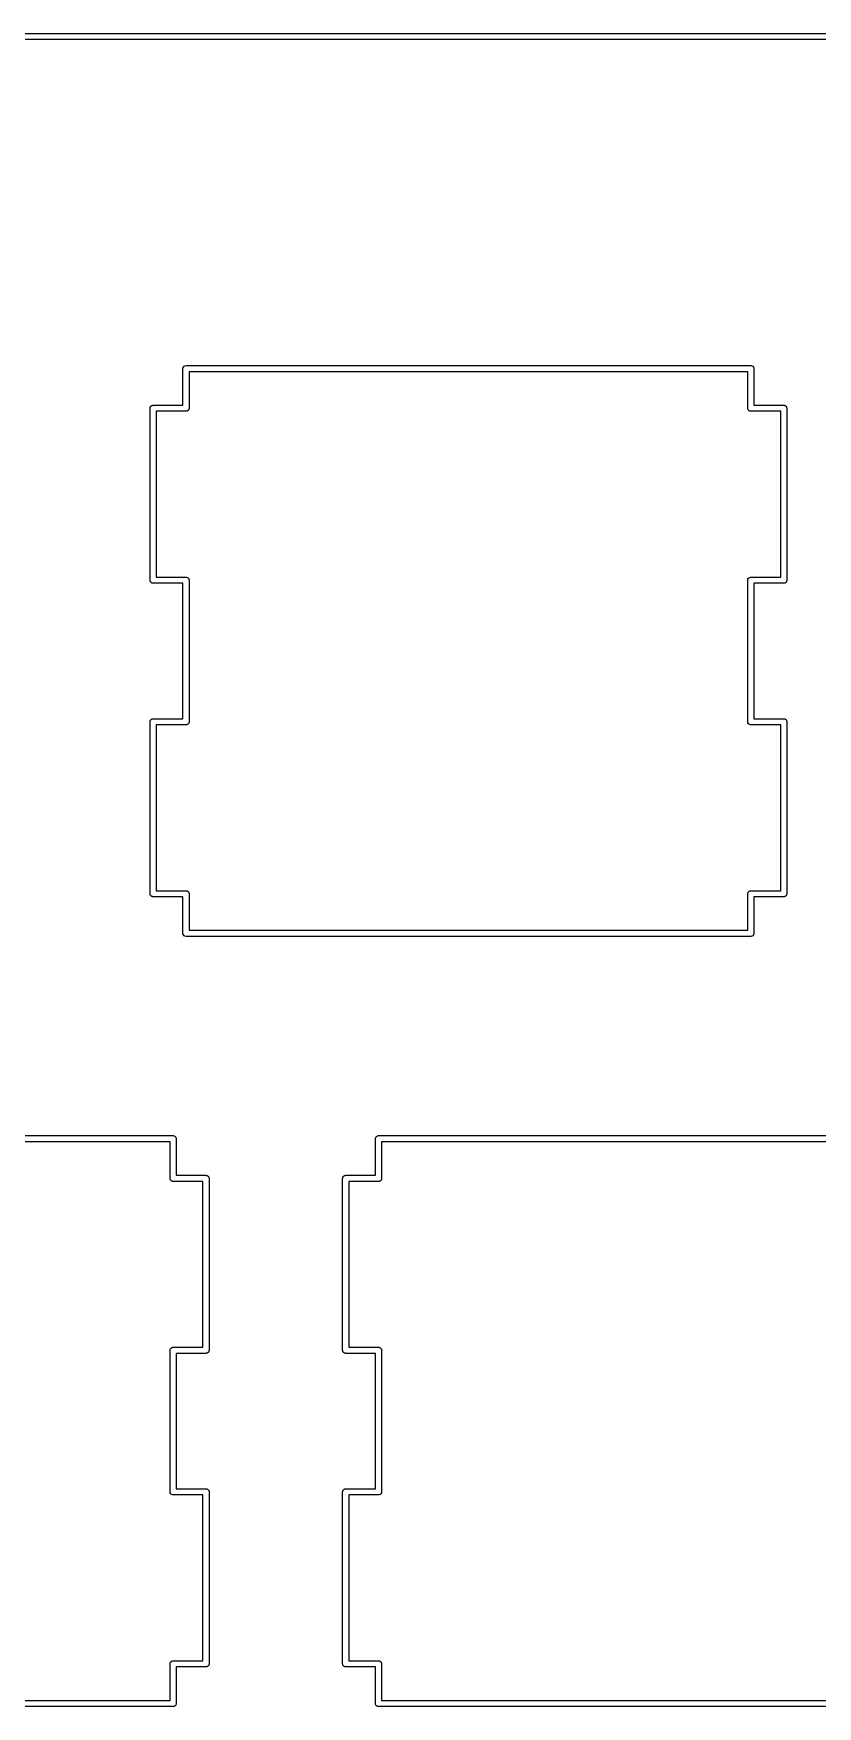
# Model space of a CAD drawing. Extents: x 12 to 286, y -147 to -61.
# Drawn here: x 166.84 to 186.23, y -102.31 to -60.92 of the extents above; entities that cross this region are included whole.
import ezdxf

# ---------------------------------------------------------------- set-up
doc = ezdxf.new("R2010")
doc.units = 0
doc.header["$MEASUREMENT"] = 0
doc.layers.add('BLACK', color=7, linetype='CONTINUOUS')

msp = doc.modelspace()

# ---------------------------------------------------------------- linework, layer by layer
at = {"layer": 'Black'}
for p, q in [((16, -60.925), (282, -60.925)), ((281.993, -61.075), (16.0033, -61.075)), ((170.534, -69.2018), (170.543, -69.1769)), ((170.534, -69.2282), (170.534, -69.2018)), ((170.534, -69.2283), (170.534, -69.2282)), ((170.534, -70.1204), (170.534, -69.2283)), ((170.543, -69.1769), (170.56, -69.1566)), ((170.56, -69.1566), (170.583, -69.1434)), ((170.583, -69.1434), (170.609, -69.1388)), ((170.609, -69.1388), (184.579, -69.1388)), ((170.684, -69.2912), (170.684, -70.1954)), ((184.504, -69.2912), (170.684, -69.2912)), ((184.504, -70.1954), (184.504, -69.2912)), ((184.579, -69.1388), (184.605, -69.1434)), ((184.605, -69.1434), (184.628, -69.1566)), ((184.628, -69.1566), (184.645, -69.1769)), ((184.645, -69.1769), (184.654, -69.2018)), ((184.654, -69.2018), (184.654, -69.2282)), ((184.654, -69.2282), (184.654, -69.2283)), ((184.654, -69.2283), (184.654, -70.1204)), ((169.721, -70.1954), (169.722, -70.189)), ((169.721, -74.4499), (169.721, -70.1954)), ((169.722, -70.1824), (169.724, -70.1762)), ((169.722, -70.189), (169.722, -70.1824)), ((169.724, -70.1762), (169.725, -70.1698)), ((169.725, -70.1698), (169.729, -70.1641)), ((169.729, -70.1641), (169.731, -70.1579)), ((169.731, -70.1579), (169.735, -70.1529)), ((169.735, -70.1529), (169.738, -70.1472)), ((169.738, -70.1472), (169.744, -70.143)), ((169.744, -70.143), (169.748, -70.138)), ((169.748, -70.138), (169.753, -70.1347)), ((169.753, -70.1347), (169.758, -70.1305)), ((169.758, -70.1305), (169.765, -70.1282)), ((169.765, -70.1282), (169.77, -70.125)), ((169.77, -70.125), (169.777, -70.1238)), ((169.777, -70.1238), (169.783, -70.1216)), ((169.783, -70.1216), (169.789, -70.1216)), ((169.789, -70.1216), (169.796, -70.1204)), ((169.796, -70.1204), (170.534, -70.1204)), ((170.609, -70.2704), (169.871, -70.2704)), ((169.871, -70.2704), (169.871, -74.3749)), ((170.615, -70.2693), (170.609, -70.2704)), ((170.622, -70.2693), (170.615, -70.2693)), ((170.628, -70.2671), (170.622, -70.2693)), ((170.634, -70.2659), (170.628, -70.2671)), ((170.64, -70.2626), (170.634, -70.2659)), ((170.646, -70.2604), (170.64, -70.2626)), ((170.651, -70.2562), (170.646, -70.2604)), ((170.657, -70.2529), (170.651, -70.2562)), ((170.661, -70.2479), (170.657, -70.2529)), ((170.666, -70.2436), (170.661, -70.2479)), ((170.669, -70.238), (170.666, -70.2436)), ((170.674, -70.2329), (170.669, -70.238)), ((170.676, -70.2268), (170.674, -70.2329)), ((170.679, -70.2211), (170.676, -70.2268)), ((170.68, -70.2146), (170.679, -70.2211)), ((170.683, -70.2085), (170.68, -70.2146)), ((170.684, -70.1954), (170.683, -70.2019)), ((170.683, -70.2019), (170.683, -70.2085)), ((184.505, -70.2019), (184.504, -70.1954)), ((184.505, -70.2085), (184.505, -70.2019)), ((184.507, -70.2146), (184.505, -70.2085)), ((184.508, -70.2211), (184.507, -70.2146)), ((184.512, -70.2268), (184.508, -70.2211)), ((184.514, -70.2329), (184.512, -70.2268)), ((184.518, -70.238), (184.514, -70.2329)), ((184.521, -70.2436), (184.518, -70.238)), ((184.526, -70.2479), (184.521, -70.2436)), ((184.531, -70.2529), (184.526, -70.2479)), ((184.536, -70.2562), (184.531, -70.2529)), ((184.541, -70.2604), (184.536, -70.2562)), ((184.547, -70.2626), (184.541, -70.2604)), ((184.553, -70.2659), (184.547, -70.2626)), ((184.56, -70.2671), (184.553, -70.2659)), ((184.566, -70.2693), (184.56, -70.2671)), ((184.572, -70.2693), (184.566, -70.2693)), ((184.579, -70.2704), (184.572, -70.2693)), ((185.317, -70.2704), (184.579, -70.2704)), ((184.654, -70.1204), (185.392, -70.1204)), ((185.317, -74.3749), (185.317, -70.2704)), ((185.392, -70.1204), (185.398, -70.1216)), ((185.398, -70.1216), (185.405, -70.1216)), ((185.405, -70.1216), (185.411, -70.1238)), ((185.411, -70.1238), (185.417, -70.125)), ((185.417, -70.125), (185.423, -70.1282)), ((185.423, -70.1282), (185.429, -70.1305)), ((185.429, -70.1305), (185.434, -70.1347)), ((185.434, -70.1347), (185.44, -70.138)), ((185.44, -70.138), (185.444, -70.143)), ((185.444, -70.143), (185.449, -70.1472)), ((185.449, -70.1472), (185.452, -70.1529)), ((185.452, -70.1529), (185.457, -70.1579)), ((185.457, -70.1579), (185.459, -70.1641)), ((185.459, -70.1641), (185.462, -70.1698)), ((185.462, -70.1698), (185.463, -70.1762)), ((185.463, -70.1762), (185.465, -70.1824)), ((185.465, -70.1824), (185.465, -70.189)), ((185.465, -70.189), (185.467, -70.1954)), ((185.467, -70.1954), (185.467, -74.4499)), ((169.722, -74.4564), (169.721, -74.4499)), ((169.722, -74.463), (169.722, -74.4564)), ((169.724, -74.4691), (169.722, -74.463)), ((169.725, -74.4756), (169.724, -74.4691)), ((169.729, -74.4813), (169.725, -74.4756)), ((169.731, -74.4874), (169.729, -74.4813)), ((169.735, -74.4925), (169.731, -74.4874)), ((169.738, -74.4981), (169.735, -74.4925)), ((169.871, -74.3749), (170.595, -74.3749)), ((170.595, -74.3749), (170.596, -74.3749)), ((170.596, -74.3749), (170.622, -74.3749)), ((170.622, -74.3749), (170.647, -74.3839)), ((170.647, -74.3839), (170.667, -74.401)), ((170.667, -74.401), (170.68, -74.4239)), ((170.68, -74.4239), (170.685, -74.4499)), ((170.685, -74.4499), (170.685, -77.9501)), ((184.503, -74.4499), (184.507, -74.4239)), ((184.503, -77.9501), (184.503, -74.4499)), ((184.507, -74.4239), (184.52, -74.401)), ((184.52, -74.401), (184.541, -74.3839)), ((184.541, -74.3839), (184.566, -74.3749)), ((184.566, -74.3749), (184.592, -74.3749)), ((184.592, -74.3749), (184.592, -74.3749)), ((184.592, -74.3749), (185.317, -74.3749)), ((185.452, -74.4925), (185.449, -74.4981)), ((185.457, -74.4874), (185.452, -74.4925)), ((185.459, -74.4813), (185.457, -74.4874)), ((185.462, -74.4756), (185.459, -74.4813)), ((185.463, -74.4691), (185.462, -74.4756)), ((185.465, -74.463), (185.463, -74.4691)), ((185.467, -74.4499), (185.465, -74.4564)), ((185.465, -74.4564), (185.465, -74.463)), ((169.744, -74.5024), (169.738, -74.4981)), ((169.748, -74.5074), (169.744, -74.5024)), ((169.753, -74.5107), (169.748, -74.5074)), ((169.758, -74.5149), (169.753, -74.5107)), ((169.765, -74.5171), (169.758, -74.5149)), ((169.77, -74.5204), (169.765, -74.5171)), ((169.777, -74.5216), (169.77, -74.5204)), ((169.783, -74.5238), (169.777, -74.5216)), ((169.789, -74.5238), (169.783, -74.5238)), ((169.796, -74.5249), (169.789, -74.5238)), ((170.533, -74.5249), (169.796, -74.5249)), ((170.533, -77.8751), (170.533, -74.5249)), ((185.392, -74.5249), (184.655, -74.5249)), ((184.655, -74.5249), (184.655, -77.8751)), ((185.398, -74.5238), (185.392, -74.5249)), ((185.405, -74.5238), (185.398, -74.5238)), ((185.411, -74.5216), (185.405, -74.5238)), ((185.417, -74.5204), (185.411, -74.5216)), ((185.423, -74.5171), (185.417, -74.5204)), ((185.429, -74.5149), (185.423, -74.5171)), ((185.434, -74.5107), (185.429, -74.5149)), ((185.44, -74.5074), (185.434, -74.5107)), ((185.444, -74.5024), (185.44, -74.5074)), ((185.449, -74.4981), (185.444, -74.5024)), ((169.721, -77.9501), (169.722, -77.9436)), ((169.721, -82.2046), (169.721, -77.9501)), ((169.722, -77.937), (169.724, -77.9309)), ((169.722, -77.9436), (169.722, -77.937)), ((169.724, -77.9309), (169.725, -77.9244)), ((169.725, -77.9244), (169.729, -77.9187)), ((169.729, -77.9187), (169.731, -77.9126)), ((169.731, -77.9126), (169.735, -77.9075)), ((169.735, -77.9075), (169.738, -77.9019)), ((169.738, -77.9019), (169.744, -77.8976)), ((169.744, -77.8976), (169.748, -77.8926)), ((169.748, -77.8926), (169.753, -77.8893)), ((169.753, -77.8893), (169.758, -77.8851)), ((169.758, -77.8851), (169.765, -77.8829)), ((169.765, -77.8829), (169.77, -77.8796)), ((169.77, -77.8796), (169.777, -77.8784)), ((169.777, -77.8784), (169.783, -77.8762)), ((169.783, -77.8762), (169.789, -77.8762)), ((169.789, -77.8762), (169.796, -77.8751)), ((169.796, -77.8751), (170.533, -77.8751)), ((170.595, -78.0251), (169.871, -78.0251)), ((169.871, -78.0251), (169.871, -82.1296)), ((170.596, -78.0251), (170.595, -78.0251)), ((170.622, -78.0251), (170.596, -78.0251)), ((170.647, -78.0161), (170.622, -78.0251)), ((170.667, -77.999), (170.647, -78.0161)), ((170.68, -77.9761), (170.667, -77.999)), ((170.685, -77.9501), (170.68, -77.9761)), ((184.507, -77.9761), (184.503, -77.9501)), ((184.52, -77.999), (184.507, -77.9761)), ((184.541, -78.0161), (184.52, -77.999)), ((184.566, -78.0251), (184.541, -78.0161)), ((184.592, -78.0251), (184.566, -78.0251)), ((185.317, -78.0251), (184.592, -78.0251)), ((184.592, -78.0251), (184.592, -78.0251)), ((184.655, -77.8751), (185.392, -77.8751)), ((185.317, -82.1296), (185.317, -78.0251)), ((185.392, -77.8751), (185.398, -77.8762)), ((185.398, -77.8762), (185.405, -77.8762)), ((185.405, -77.8762), (185.411, -77.8784)), ((185.411, -77.8784), (185.417, -77.8796)), ((185.417, -77.8796), (185.423, -77.8829)), ((185.423, -77.8829), (185.429, -77.8851)), ((185.429, -77.8851), (185.434, -77.8893)), ((185.434, -77.8893), (185.44, -77.8926)), ((185.44, -77.8926), (185.444, -77.8976)), ((185.444, -77.8976), (185.449, -77.9019)), ((185.449, -77.9019), (185.452, -77.9075)), ((185.452, -77.9075), (185.457, -77.9126)), ((185.457, -77.9126), (185.459, -77.9187)), ((185.459, -77.9187), (185.462, -77.9244)), ((185.462, -77.9244), (185.463, -77.9309)), ((185.463, -77.9309), (185.465, -77.937)), ((185.465, -77.937), (185.465, -77.9436)), ((185.465, -77.9436), (185.467, -77.9501)), ((185.467, -77.9501), (185.467, -82.2046)), ((169.722, -82.211), (169.721, -82.2046)), ((169.722, -82.2176), (169.722, -82.211)), ((169.724, -82.2238), (169.722, -82.2176)), ((169.725, -82.2302), (169.724, -82.2238)), ((169.729, -82.2359), (169.725, -82.2302)), ((169.731, -82.2421), (169.729, -82.2359)), ((169.735, -82.2471), (169.731, -82.2421)), ((169.738, -82.2528), (169.735, -82.2471)), ((169.744, -82.257), (169.738, -82.2528)), ((169.748, -82.262), (169.744, -82.257)), ((169.753, -82.2653), (169.748, -82.262)), ((169.758, -82.2695), (169.753, -82.2653)), ((169.765, -82.2718), (169.758, -82.2695)), ((169.77, -82.275), (169.765, -82.2718)), ((169.777, -82.2762), (169.77, -82.275)), ((169.783, -82.2784), (169.777, -82.2762)), ((169.789, -82.2784), (169.783, -82.2784)), ((169.796, -82.2796), (169.789, -82.2784)), ((170.534, -82.2796), (169.796, -82.2796)), ((169.871, -82.1296), (170.609, -82.1296)), ((170.534, -83.1717), (170.534, -82.2796)), ((170.609, -82.1296), (170.615, -82.1307)), ((170.615, -82.1307), (170.622, -82.1307)), ((170.622, -82.1307), (170.628, -82.1329)), ((170.628, -82.1329), (170.634, -82.1341)), ((170.634, -82.1341), (170.64, -82.1374)), ((170.64, -82.1374), (170.646, -82.1396)), ((170.646, -82.1396), (170.651, -82.1438)), ((170.651, -82.1438), (170.657, -82.1471)), ((170.657, -82.1471), (170.661, -82.1521)), ((170.661, -82.1521), (170.666, -82.1564)), ((170.666, -82.1564), (170.669, -82.162)), ((170.669, -82.162), (170.674, -82.1671)), ((170.674, -82.1671), (170.676, -82.1732)), ((170.676, -82.1732), (170.679, -82.1789)), ((170.679, -82.1789), (170.68, -82.1854)), ((170.68, -82.1854), (170.683, -82.1915)), ((170.683, -82.1915), (170.683, -82.1981)), ((170.683, -82.1981), (170.684, -82.2046)), ((170.684, -82.2046), (170.684, -83.1088)), ((184.504, -82.2046), (184.505, -82.1981)), ((184.504, -83.1088), (184.504, -82.2046)), ((184.505, -82.1915), (184.507, -82.1854)), ((184.505, -82.1981), (184.505, -82.1915)), ((184.507, -82.1854), (184.508, -82.1789)), ((184.508, -82.1789), (184.512, -82.1732)), ((184.512, -82.1732), (184.514, -82.1671)), ((184.514, -82.1671), (184.518, -82.162)), ((184.518, -82.162), (184.521, -82.1564)), ((184.521, -82.1564), (184.526, -82.1521)), ((184.526, -82.1521), (184.531, -82.1471)), ((184.531, -82.1471), (184.536, -82.1438)), ((184.536, -82.1438), (184.541, -82.1396)), ((184.541, -82.1396), (184.547, -82.1374)), ((184.547, -82.1374), (184.553, -82.1341)), ((184.553, -82.1341), (184.56, -82.1329)), ((184.56, -82.1329), (184.566, -82.1307)), ((184.566, -82.1307), (184.572, -82.1307)), ((184.572, -82.1307), (184.579, -82.1296)), ((184.579, -82.1296), (185.317, -82.1296)), ((185.392, -82.2796), (184.654, -82.2796)), ((184.654, -82.2796), (184.654, -83.1717)), ((185.398, -82.2784), (185.392, -82.2796)), ((185.405, -82.2784), (185.398, -82.2784)), ((185.411, -82.2762), (185.405, -82.2784)), ((185.417, -82.275), (185.411, -82.2762)), ((185.423, -82.2718), (185.417, -82.275)), ((185.429, -82.2695), (185.423, -82.2718)), ((185.434, -82.2653), (185.429, -82.2695)), ((185.44, -82.262), (185.434, -82.2653)), ((185.444, -82.257), (185.44, -82.262)), ((185.449, -82.2528), (185.444, -82.257)), ((185.452, -82.2471), (185.449, -82.2528)), ((185.457, -82.2421), (185.452, -82.2471)), ((185.459, -82.2359), (185.457, -82.2421)), ((185.462, -82.2302), (185.459, -82.2359)), ((185.463, -82.2238), (185.462, -82.2302)), ((185.465, -82.2176), (185.463, -82.2238)), ((185.467, -82.2046), (185.465, -82.211)), ((185.465, -82.211), (185.465, -82.2176)), ((170.534, -83.1718), (170.534, -83.1717)), ((170.534, -83.1982), (170.534, -83.1718)), ((170.684, -83.1088), (184.504, -83.1088)), ((184.654, -83.1717), (184.654, -83.1718)), ((184.654, -83.1718), (184.654, -83.1982)), ((170.543, -83.2231), (170.534, -83.1982)), ((170.56, -83.2434), (170.543, -83.2231)), ((170.583, -83.2566), (170.56, -83.2434)), ((170.609, -83.2612), (170.583, -83.2566)), ((184.579, -83.2612), (170.609, -83.2612)), ((184.605, -83.2566), (184.579, -83.2612)), ((184.628, -83.2434), (184.605, -83.2566)), ((184.645, -83.2231), (184.628, -83.2434)), ((184.654, -83.1982), (184.645, -83.2231)), ((156.321, -88.1888), (170.291, -88.1888)), ((170.216, -88.3412), (156.396, -88.3412)), ((170.216, -89.2454), (170.216, -88.3412)), ((170.291, -88.1888), (170.317, -88.1934)), ((170.317, -88.1934), (170.34, -88.2066)), ((170.34, -88.2066), (170.357, -88.2269)), ((170.357, -88.2269), (170.366, -88.2518)), ((170.366, -88.2518), (170.366, -88.2782)), ((170.366, -88.2782), (170.366, -88.2783)), ((170.366, -88.2783), (170.366, -89.1704)), ((175.296, -88.2518), (175.305, -88.2269)), ((175.296, -88.2782), (175.296, -88.2518)), ((175.296, -88.2783), (175.296, -88.2782)), ((175.296, -89.1704), (175.296, -88.2783)), ((175.305, -88.2269), (175.322, -88.2066)), ((175.322, -88.2066), (175.345, -88.1934)), ((175.345, -88.1934), (175.371, -88.1888)), ((175.371, -88.1888), (189.341, -88.1888)), ((175.446, -88.3412), (175.446, -89.2454)), ((189.266, -88.3412), (175.446, -88.3412)), ((170.217, -89.2519), (170.216, -89.2454)), ((170.217, -89.2585), (170.217, -89.2519)), ((170.22, -89.2646), (170.217, -89.2585)), ((170.221, -89.2711), (170.22, -89.2646)), ((170.224, -89.2768), (170.221, -89.2711)), ((170.226, -89.2829), (170.224, -89.2768)), ((170.231, -89.288), (170.226, -89.2829)), ((170.234, -89.2936), (170.231, -89.288)), ((170.239, -89.2979), (170.234, -89.2936)), ((170.243, -89.3029), (170.239, -89.2979)), ((170.249, -89.3062), (170.243, -89.3029)), ((170.254, -89.3104), (170.249, -89.3062)), ((170.26, -89.3126), (170.254, -89.3104)), ((170.266, -89.3159), (170.26, -89.3126)), ((170.272, -89.3171), (170.266, -89.3159)), ((170.278, -89.3193), (170.272, -89.3171)), ((170.285, -89.3193), (170.278, -89.3193)), ((170.291, -89.3204), (170.285, -89.3193)), ((171.029, -89.3204), (170.291, -89.3204)), ((170.366, -89.1704), (171.104, -89.1704)), ((171.029, -93.4249), (171.029, -89.3204)), ((171.104, -89.1704), (171.111, -89.1716)), ((171.111, -89.1716), (171.117, -89.1716)), ((171.117, -89.1716), (171.123, -89.1738)), ((171.123, -89.1738), (171.13, -89.175)), ((171.13, -89.175), (171.135, -89.1782)), ((171.135, -89.1782), (171.142, -89.1805)), ((171.142, -89.1805), (171.147, -89.1847)), ((171.147, -89.1847), (171.152, -89.188)), ((171.152, -89.188), (171.156, -89.193)), ((171.156, -89.193), (171.162, -89.1972)), ((171.162, -89.1972), (171.165, -89.2029)), ((171.165, -89.2029), (171.169, -89.2079)), ((171.169, -89.2079), (171.171, -89.2141)), ((171.171, -89.2141), (171.175, -89.2198)), ((171.175, -89.2198), (171.176, -89.2262)), ((171.176, -89.2262), (171.178, -89.2324)), ((171.178, -89.2324), (171.178, -89.239)), ((171.178, -89.239), (171.179, -89.2454)), ((171.179, -89.2454), (171.179, -93.4999)), ((174.483, -89.2454), (174.485, -89.239)), ((174.483, -93.4999), (174.483, -89.2454)), ((174.485, -89.2324), (174.487, -89.2262)), ((174.485, -89.239), (174.485, -89.2324)), ((174.487, -89.2262), (174.488, -89.2198)), ((174.488, -89.2198), (174.491, -89.2141)), ((174.491, -89.2141), (174.493, -89.2079)), ((174.493, -89.2079), (174.498, -89.2029)), ((174.498, -89.2029), (174.501, -89.1972)), ((174.501, -89.1972), (174.506, -89.193)), ((174.506, -89.193), (174.51, -89.188)), ((174.51, -89.188), (174.516, -89.1847)), ((174.516, -89.1847), (174.521, -89.1805)), ((174.521, -89.1805), (174.527, -89.1782)), ((174.527, -89.1782), (174.533, -89.175)), ((174.533, -89.175), (174.539, -89.1738)), ((174.539, -89.1738), (174.545, -89.1716)), ((174.545, -89.1716), (174.552, -89.1716)), ((174.552, -89.1716), (174.558, -89.1704)), ((174.558, -89.1704), (175.296, -89.1704)), ((175.371, -89.3204), (174.633, -89.3204)), ((174.633, -89.3204), (174.633, -93.4249)), ((175.378, -89.3193), (175.371, -89.3204)), ((175.384, -89.3193), (175.378, -89.3193)), ((175.39, -89.3171), (175.384, -89.3193)), ((175.397, -89.3159), (175.39, -89.3171)), ((175.403, -89.3126), (175.397, -89.3159)), ((175.409, -89.3104), (175.403, -89.3126)), ((175.414, -89.3062), (175.409, -89.3104)), ((175.419, -89.3029), (175.414, -89.3062)), ((175.424, -89.2979), (175.419, -89.3029)), ((175.429, -89.2936), (175.424, -89.2979)), ((175.432, -89.288), (175.429, -89.2936)), ((175.436, -89.2829), (175.432, -89.288)), ((175.438, -89.2768), (175.436, -89.2829)), ((175.442, -89.2711), (175.438, -89.2768)), ((175.443, -89.2646), (175.442, -89.2711)), ((175.445, -89.2585), (175.443, -89.2646)), ((175.446, -89.2454), (175.445, -89.2519)), ((175.445, -89.2519), (175.445, -89.2585)), ((170.215, -93.4999), (170.22, -93.4739)), ((170.215, -97.0001), (170.215, -93.4999)), ((170.22, -93.4739), (170.233, -93.451)), ((170.233, -93.451), (170.253, -93.4339)), ((170.253, -93.4339), (170.278, -93.4249)), ((170.278, -93.4249), (170.304, -93.4249)), ((170.304, -93.4249), (170.305, -93.4249)), ((170.305, -93.4249), (171.029, -93.4249)), ((171.171, -93.5313), (171.169, -93.5374)), ((171.175, -93.5256), (171.171, -93.5313)), ((171.176, -93.5191), (171.175, -93.5256)), ((171.178, -93.513), (171.176, -93.5191)), ((171.179, -93.4999), (171.178, -93.5064)), ((171.178, -93.5064), (171.178, -93.513)), ((174.485, -93.5064), (174.483, -93.4999)), ((174.485, -93.513), (174.485, -93.5064)), ((174.487, -93.5191), (174.485, -93.513)), ((174.488, -93.5256), (174.487, -93.5191)), ((174.491, -93.5313), (174.488, -93.5256)), ((174.493, -93.5374), (174.491, -93.5313)), ((174.633, -93.4249), (175.358, -93.4249)), ((175.358, -93.4249), (175.358, -93.4249)), ((175.358, -93.4249), (175.384, -93.4249)), ((175.384, -93.4249), (175.409, -93.4339)), ((175.409, -93.4339), (175.43, -93.451)), ((175.43, -93.451), (175.443, -93.4739)), ((175.443, -93.4739), (175.447, -93.4999)), ((175.447, -93.4999), (175.447, -97.0001)), ((171.104, -93.5749), (170.367, -93.5749)), ((170.367, -93.5749), (170.367, -96.9251)), ((171.111, -93.5738), (171.104, -93.5749)), ((171.117, -93.5738), (171.111, -93.5738)), ((171.123, -93.5716), (171.117, -93.5738)), ((171.13, -93.5704), (171.123, -93.5716)), ((171.135, -93.5671), (171.13, -93.5704)), ((171.142, -93.5649), (171.135, -93.5671)), ((171.147, -93.5607), (171.142, -93.5649)), ((171.152, -93.5574), (171.147, -93.5607)), ((171.156, -93.5524), (171.152, -93.5574)), ((171.162, -93.5481), (171.156, -93.5524)), ((171.165, -93.5425), (171.162, -93.5481)), ((171.169, -93.5374), (171.165, -93.5425)), ((174.498, -93.5425), (174.493, -93.5374)), ((174.501, -93.5481), (174.498, -93.5425)), ((174.506, -93.5524), (174.501, -93.5481)), ((174.51, -93.5574), (174.506, -93.5524)), ((174.516, -93.5607), (174.51, -93.5574)), ((174.521, -93.5649), (174.516, -93.5607)), ((174.527, -93.5671), (174.521, -93.5649)), ((174.533, -93.5704), (174.527, -93.5671)), ((174.539, -93.5716), (174.533, -93.5704)), ((174.545, -93.5738), (174.539, -93.5716)), ((174.552, -93.5738), (174.545, -93.5738)), ((174.558, -93.5749), (174.552, -93.5738)), ((175.295, -93.5749), (174.558, -93.5749)), ((175.295, -96.9251), (175.295, -93.5749)), ((170.22, -97.0261), (170.215, -97.0001)), ((170.233, -97.049), (170.22, -97.0261)), ((170.253, -97.0661), (170.233, -97.049)), ((170.278, -97.0751), (170.253, -97.0661)), ((170.304, -97.0751), (170.278, -97.0751)), ((170.305, -97.0751), (170.304, -97.0751)), ((171.029, -97.0751), (170.305, -97.0751)), ((170.367, -96.9251), (171.104, -96.9251)), ((171.029, -101.18), (171.029, -97.0751)), ((171.104, -96.9251), (171.111, -96.9262)), ((171.111, -96.9262), (171.117, -96.9262)), ((171.117, -96.9262), (171.123, -96.9284)), ((171.123, -96.9284), (171.13, -96.9296)), ((171.13, -96.9296), (171.135, -96.9329)), ((171.135, -96.9329), (171.142, -96.9351)), ((171.142, -96.9351), (171.147, -96.9393)), ((171.147, -96.9393), (171.152, -96.9426)), ((171.152, -96.9426), (171.156, -96.9476)), ((171.156, -96.9476), (171.162, -96.9519)), ((171.162, -96.9519), (171.165, -96.9575)), ((171.165, -96.9575), (171.169, -96.9626)), ((171.169, -96.9626), (171.171, -96.9687)), ((171.171, -96.9687), (171.175, -96.9744)), ((171.175, -96.9744), (171.176, -96.9809)), ((171.176, -96.9809), (171.178, -96.987)), ((171.178, -96.987), (171.178, -96.9936)), ((171.178, -96.9936), (171.179, -97.0001)), ((171.179, -97.0001), (171.179, -101.255)), ((174.483, -97.0001), (174.485, -96.9936)), ((174.483, -101.255), (174.483, -97.0001)), ((174.485, -96.987), (174.487, -96.9809)), ((174.485, -96.9936), (174.485, -96.987)), ((174.487, -96.9809), (174.488, -96.9744)), ((174.488, -96.9744), (174.491, -96.9687)), ((174.491, -96.9687), (174.493, -96.9626)), ((174.493, -96.9626), (174.498, -96.9575)), ((174.498, -96.9575), (174.501, -96.9519)), ((174.501, -96.9519), (174.506, -96.9476)), ((174.506, -96.9476), (174.51, -96.9426)), ((174.51, -96.9426), (174.516, -96.9393)), ((174.516, -96.9393), (174.521, -96.9351)), ((174.521, -96.9351), (174.527, -96.9329)), ((174.527, -96.9329), (174.533, -96.9296)), ((174.533, -96.9296), (174.539, -96.9284)), ((174.539, -96.9284), (174.545, -96.9262)), ((174.545, -96.9262), (174.552, -96.9262)), ((174.552, -96.9262), (174.558, -96.9251)), ((174.558, -96.9251), (175.295, -96.9251)), ((175.358, -97.0751), (174.633, -97.0751)), ((174.633, -97.0751), (174.633, -101.18)), ((175.384, -97.0751), (175.358, -97.0751)), ((175.358, -97.0751), (175.358, -97.0751)), ((175.409, -97.0661), (175.384, -97.0751)), ((175.43, -97.049), (175.409, -97.0661)), ((175.443, -97.0261), (175.43, -97.049)), ((175.447, -97.0001), (175.443, -97.0261)), ((170.216, -101.255), (170.217, -101.248)), ((170.216, -102.159), (170.216, -101.255)), ((170.217, -101.242), (170.22, -101.235)), ((170.217, -101.248), (170.217, -101.242)), ((170.22, -101.235), (170.221, -101.229)), ((170.221, -101.229), (170.224, -101.223)), ((170.224, -101.223), (170.226, -101.217)), ((170.226, -101.217), (170.231, -101.212)), ((170.231, -101.212), (170.234, -101.206)), ((170.234, -101.206), (170.239, -101.202)), ((170.239, -101.202), (170.243, -101.197)), ((170.243, -101.197), (170.249, -101.194)), ((170.249, -101.194), (170.254, -101.19)), ((170.254, -101.19), (170.26, -101.187)), ((170.26, -101.187), (170.266, -101.184)), ((170.266, -101.184), (170.272, -101.183)), ((170.272, -101.183), (170.278, -101.181)), ((170.278, -101.181), (170.285, -101.181)), ((170.285, -101.181), (170.291, -101.18)), ((170.291, -101.18), (171.029, -101.18)), ((171.104, -101.33), (170.366, -101.33)), ((170.366, -101.33), (170.366, -102.222)), ((171.111, -101.328), (171.104, -101.33)), ((171.117, -101.328), (171.111, -101.328)), ((171.123, -101.326), (171.117, -101.328)), ((171.13, -101.325), (171.123, -101.326)), ((171.135, -101.322), (171.13, -101.325)), ((171.142, -101.32), (171.135, -101.322)), ((171.147, -101.315), (171.142, -101.32)), ((171.152, -101.312), (171.147, -101.315)), ((171.156, -101.307), (171.152, -101.312)), ((171.162, -101.303), (171.156, -101.307)), ((171.165, -101.297), (171.162, -101.303)), ((171.169, -101.292), (171.165, -101.297)), ((171.171, -101.286), (171.169, -101.292)), ((171.175, -101.28), (171.171, -101.286)), ((171.176, -101.274), (171.175, -101.28)), ((171.178, -101.268), (171.176, -101.274)), ((171.179, -101.255), (171.178, -101.261)), ((171.178, -101.261), (171.178, -101.268)), ((174.485, -101.261), (174.483, -101.255)), ((174.485, -101.268), (174.485, -101.261)), ((174.487, -101.274), (174.485, -101.268)), ((174.488, -101.28), (174.487, -101.274)), ((174.491, -101.286), (174.488, -101.28)), ((174.493, -101.292), (174.491, -101.286)), ((174.498, -101.297), (174.493, -101.292)), ((174.501, -101.303), (174.498, -101.297)), ((174.506, -101.307), (174.501, -101.303)), ((174.51, -101.312), (174.506, -101.307)), ((174.516, -101.315), (174.51, -101.312)), ((174.521, -101.32), (174.516, -101.315)), ((174.527, -101.322), (174.521, -101.32)), ((174.533, -101.325), (174.527, -101.322)), ((174.539, -101.326), (174.533, -101.325)), ((174.545, -101.328), (174.539, -101.326)), ((174.552, -101.328), (174.545, -101.328)), ((174.558, -101.33), (174.552, -101.328)), ((175.296, -101.33), (174.558, -101.33)), ((174.633, -101.18), (175.371, -101.18)), ((175.296, -102.222), (175.296, -101.33)), ((175.371, -101.18), (175.378, -101.181)), ((175.378, -101.181), (175.384, -101.181)), ((175.384, -101.181), (175.39, -101.183)), ((175.39, -101.183), (175.397, -101.184)), ((175.397, -101.184), (175.403, -101.187)), ((175.403, -101.187), (175.409, -101.19)), ((175.409, -101.19), (175.414, -101.194)), ((175.414, -101.194), (175.419, -101.197)), ((175.419, -101.197), (175.424, -101.202)), ((175.424, -101.202), (175.429, -101.206)), ((175.429, -101.206), (175.432, -101.212)), ((175.432, -101.212), (175.436, -101.217)), ((175.436, -101.217), (175.438, -101.223)), ((175.438, -101.223), (175.442, -101.229)), ((175.442, -101.229), (175.443, -101.235)), ((175.443, -101.235), (175.445, -101.242)), ((175.445, -101.242), (175.445, -101.248)), ((175.445, -101.248), (175.446, -101.255)), ((175.446, -101.255), (175.446, -102.159)), ((156.396, -102.159), (170.216, -102.159)), ((170.366, -102.222), (170.366, -102.222)), ((170.366, -102.222), (170.366, -102.248)), ((175.296, -102.248), (175.296, -102.222)), ((175.296, -102.222), (175.296, -102.222)), ((175.446, -102.159), (189.266, -102.159)), ((170.291, -102.311), (156.321, -102.311)), ((170.317, -102.307), (170.291, -102.311)), ((170.34, -102.293), (170.317, -102.307)), ((170.357, -102.273), (170.34, -102.293)), ((170.366, -102.248), (170.357, -102.273)), ((175.305, -102.273), (175.296, -102.248)), ((175.322, -102.293), (175.305, -102.273)), ((175.345, -102.307), (175.322, -102.293)), ((175.371, -102.311), (175.345, -102.307)), ((189.341, -102.311), (175.371, -102.311))]:
    msp.add_line(p, q, dxfattribs=at)

doc.saveas('drawing.dxf')
